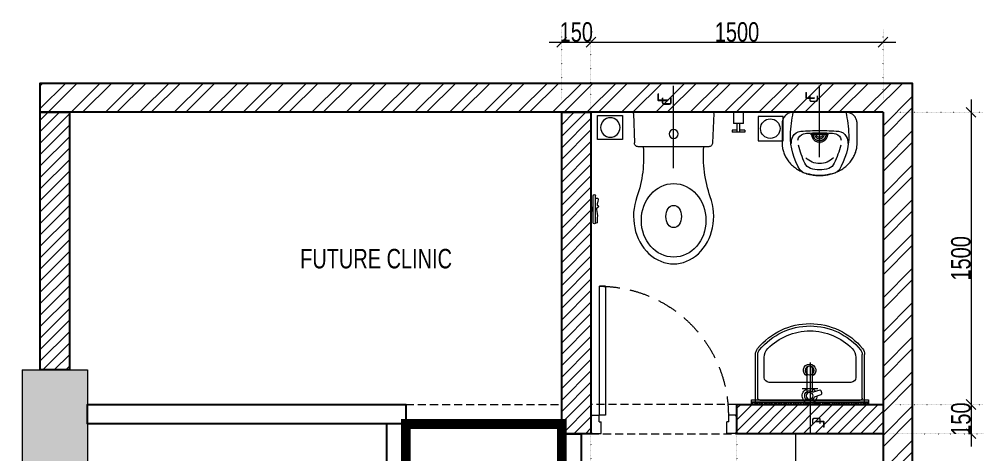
# Model space of a CAD drawing. Header units: feet. Extents: x 3504070 to 3509022, y -4902705 to -4880747.
# Drawn here: x 3504070 to 3509022, y -4882981 to -4880747 of the extents above; entities that cross this region are included whole.
import ezdxf

# ---------------------------------------------------------------- set-up
doc = ezdxf.new("R2010")
doc.units = ezdxf.units.FT
doc.header["$LTSCALE"] = 33
doc.header["$MEASUREMENT"] = 0
doc.header["$PDMODE"] = 3
doc.header["$PDSIZE"] = -1
for name, pattern in [('a_p6_plan_L18$0$HIDDEN', [0.375, 0.25, -0.125]), ('ACAD_ISO03W100', [30, 12, -18]), ('CENTER', [2, 1.25, -0.25, 0.25, -0.25]), ('DOT2', [0.125, 0, -0.125]), ('HIDDEN', [9.524999999999995, 6.349999999999997, -3.174999999999998]), ('HIDDEN2', [4.7624999999999975, 3.174999999999998, -1.587499999999999])]:
    doc.linetypes.add(name, pattern=pattern)
for name, color, linetype, lineweight in [('A-COL', 243, 'Continuous', 9), ('centerline-toilets', 2, 'CENTER', 13), ('column hatch', 5, 'Continuous', 0), ('Door', 2, 'Continuous', 13), ('ele', 252, 'Continuous', 13), ('Fhitting', 152, 'Continuous', 30), ('LENS-DIM', 252, 'Continuous', 5), ('LENS-DOOR', 34, 'Continuous', 20), ('LENS-PARTITION', 21, 'Continuous', 25), ('LENS-TEXT', 31, 'Continuous', 5), ('LENS_CURTAIN', 5, 'a_p6_plan_L18$0$HIDDEN', 9), ('LK-FF&E WALL', 1, 'Continuous', 9), ('LK-TILES FINISH', 251, 'Continuous', 5), ('LN-HATCH', 251, 'Continuous', 0), ('Mirror', 150, 'Continuous', 20), ('Panelling', 65, 'Continuous', 18), ('PARTITION', 22, 'Continuous', 30), ('Toilet', 5, 'Continuous', 9)]:
    doc.layers.add(name, color=color, linetype=linetype, lineweight=lineweight)
doc.layers.add('A-WALL', color=1, linetype='Continuous')
doc.styles.add('LK TXT', font='GILC____.TTF', dxfattribs={"height": 100})
doc.styles.get("Standard").update_dxf_attribs({"font": 'GILC____.TTF'})
doc.dimstyles.new('100MM', dxfattribs={"dimtxt": 100, "dimasz": 50, "dimexe": 65, "dimexo": 65, "dimtad": 1, "dimdec": 0, "dimtxsty": 'Standard', "dimblk": 'OBLIQUE', "dimcen": 2.5, "dimdle": 65, "dimclrd": 256, "dimclre": 256, "dimclrt": 1, "dimadec": 0, "dimazin": 0, "dimtfac": 1, "dimtdec": 0, "dimtmove": 1, "dimatfit": 3, "dimfxl": 1, "dimlwd": -1, "dimlwe": -1, "dimarcsym": 0})

# ---------------------------------------------------------------- blocks, each defined once
blk = doc.blocks.new('Wash Basin')
at = {"layer": 'PARTITION', "lineweight": 9}
h = blk.add_hatch(dxfattribs=at)
h.set_pattern_fill('ANSI38', color=256, scale=70, angle=989.9999999999998, style=0, double=1)
h.set_pattern_definition([(314.9999999999998, (-64.71346578747034, -33.324816188775), (6.187184335382297, 6.187184335382283), []), (44.99999999999993, (-64.71346578747034, -33.324816188775), (6.187184335382312, 18.56155300614686), [21.875, -13.125])])
h.paths.add_polyline_path([(300.0941287651658, -21.98777738679201), (-300.0941287651658, -22), (-300.0941287651658, -34), (300.0941287651658, -33.987777386792)])
at = {"layer": 'centerline-toilets', "linetype": 'HIDDEN', "ltscale": 10}
blk.add_line((0, -238.0678792903709), (0, 129.808006190935), dxfattribs=at)
at = {"layer": 'Mirror', "ltscale": 0.5}
blk.add_lwpolyline([(-300.0941287651658, -34), (-300.0941287651658, -46), (300.0941287651658, -46), (300.0941287651658, -34)], close=True, dxfattribs=at)
at = {"layer": 'Panelling', "lineweight": 9}
blk.add_lwpolyline([(-300.0941287651658, -22), (-300.0941287651658, -34), (300.0941287651658, -34), (300.0941287651658, -22)], close=True, dxfattribs=at)
at = {"layer": 'Toilet', "ltscale": 100}
for p, q in [((-280, -32.00000000058208), (-280, -278.3423135242919)), ((-270, -22.00000000058208), (270, -22.00000000058208)), ((-258, -45.00000000058207), (258, -45.00000000058207)), ((280, -32.00000000058208), (280, -278.3423135242919)), ((-268, -55.00000000058207), (-268, -278.3423135242919)), ((-14.75394256017171, -88.57836779823992), (-14.58294607303105, -207.8757586760221)), ((10.97367832274176, -207.8757587235195), (10.80268183583394, -88.55792254640254)), ((268, -55.00000000058207), (268, -278.3423135242919))]:
    blk.add_line(p, q, dxfattribs=at)
blk.add_lwpolyline([(23.11144540272653, -61.62355844548438), (57.69729334814474, -73.5425448747119, -0.4142135623700193), (61.41500012157485, -81.17003832559566), (57.50521344458684, -92.51523855014239, -0.4142135623687794), (49.87771999370306, -96.23294532380532), (16.08098082058132, -84.58590182231274)], format="xyb", dxfattribs=at)
blk.add_lwpolyline([(-235, -264.0271915069043, 0.1918964941694492), (-217.1874080155976, -308.7300831892808, 0.4202357661762754), (217.1874080155976, -308.7300831893172, 0.191896494169451), (235, -264.0271915069115), (235, -160.5000000005821, 0.4142135623730951), (210, -135.5000000005821), (-210, -135.5000000005821, 0.4142135623730951), (-235, -160.5000000005821)], format="xyb", close=True, dxfattribs=at)
blk.add_lwpolyline([(40.65695853624492, -103.2068005428882), (-41.09953799587674, -103.2068005428882)], dxfattribs=at)
for centre, radius in [((-1.975630321074277, -66.50000000058208), 17.5), ((-1.975630321074277, -196.7635957537459), 22.5)]:
    blk.add_circle(centre, radius, dxfattribs=at)
for centre, radius, start, end in [((-270, -32.00000000058208), 10, 90, 180), ((-258, -55.00000000058207), 10, 90, 180), ((258, -55.00000000058207), 10, 0, 90), ((270, -32.00000000058208), 10, 0, 90), ((-1.975630321074277, -197.065354476148), 32.14736256360053, 113.0897544120751, 66.24597926171971), ((-1.975630321074277, -196.7635957537459), 20.45924138120723, 128.0403438055863, 237.2899289984687), ((-1.975630321074277, -196.7635957537459), 20.45924138120723, 304.4732923270086, 50.73322655079215), ((-230, -278.3423135242919), 50, 180, 218.4460647329942), ((-230, -278.3423135242919), 38, 180, 218.4460647329942), ((230, -278.3423135242919), 38, 321.5539352670057, 0), ((230, -278.3423135242919), 50, 321.5539352670057, 0), ((0, -89.26318603751132), 347.736813963071, 219.2825773815098, 320.7174226184902), ((0, -89.25957125263085), 335.7404287479508, 219.3129523468507, 320.6870476531492)]:
    blk.add_arc(centre, radius, start, end, dxfattribs=at)
for centre, major_axis, ratio, start_param, end_param in [((-1.975630321074277, -66.50000000058208), (-0.0007244262846731, 38.33493659709939), 0.9999999997470119, 4.720493185551212, 9.081981632517541), ((-1.975630321074277, -66.50000000058208), (-0.161652407392657, -25.55611315046938), 0.9999999997364025, 1.769108159146172, 7.074098355705205), ((-1.975630321074277, -66.50000000058208), (-0.0007244262846731, 38.33493659709939), 0.9999999997470119, 3.484555387064545, 4.08357603994855), ((-1.80463387700729, -207.8757586997708), (-9.035631208577575, 9.035631208577575), 0.9999999999964067, 0.7853981615407268, 3.926990815130519)]:
    blk.add_ellipse(centre, major_axis=major_axis, ratio=ratio, start_param=start_param, end_param=end_param, dxfattribs=at)
at = {"layer": 'centerline-toilets', "linetype": 'DOT2', "insert": (33.33187728072517, 61.84688704169094), "char_height": 75, "width": 495.826660318515, "attachment_point": 5, "rotation": 90}
blk.add_mtext('{\\fISOCPEUR|b0|i0|c0|p34;℄}', dxfattribs=at)
blk = doc.blocks.new('DLF-RSP-AR-CD-DWG-4DT-3113$0$X-TYPICAL TOILET UPPER FLOORS - 02$0$urinals')
at = {"layer": 'Toilet'}
for p, q in [((-4.5475e-12, -15.56661428403458), (-4.5475e-12, 8.286377168158651)), ((-46.09715475669872, -115.0000000000218), (46.09715475669327, -115.0000000000218)), ((-2.7285e-12, -105.4429753783333), (-2.7285e-12, -161.0971547567169))]:
    blk.add_line(p, q, dxfattribs=at)
blk.add_lwpolyline([(134.9999999999991, 0), (-134.9999999999991, 0, 0.0369487664006767), (-149.9999999999982, -116.1503670555612, 0.1380941034158666), (-99.77423321075003, -297.0872948749238, 0.2217213641091726), (-52.01775628641091, -317.8890631478586, 0.0626559245730378), (-8.49796933122e-05, -325.0000017671497, 0.0626559245730475), (52.01758632703338, -317.8890631478586, 0.2217207008690154), (99.77423321075003, -297.0872948749238, 0.1380941034158641), (149.9999999999982, -116.1503670555685, 0.0369487664006777)], format="xyb", close=True, dxfattribs=at)
for centre, radius, start, end in [((-94.27481093352071, -144.9234715912316), 47.11810289109449, 93.37081731520148, 154.4824387253665), ((3.245766915242711, -1238.155136518551), 1144.670244824663, 90.16246512528313, 95.02645179237909), ((-3.245766915251806, -1238.155136518551), 1144.670244824663, 84.9735482076209, 89.83753487471687), ((94.27481093351253, -144.9234715912316), 47.11810289109449, 25.51756127463352, 86.62918268479851), ((-90.95333014834432, -152.7329236622463), 53.77394921319929, 148.4868266886055, 188.6401109395215), ((-71.39627009237483, -149.8700101487557), 40.22765506777335, 106.7015627441882, 169.7250358418294), ((-50.51241933281471, -225.3451602337737), 118.5326152894133, 89.54541335481511, 105.8857460775884), ((-0.1277772639159593, -996.2166668547361), 890.7737006409425, 89.99178119205142, 93.18195442305822), ((-2.7285e-12, -115.0000000000218), 40, 167.4279671994436, 12.57203280055641), ((-2.7285e-12, -115.0000000000218), 33, 164.1813978616258, 15.81860213837415), ((-2.7285e-12, -115.0000000000218), 32, 163.604929760328, 16.39507023967201), ((-2.7285e-12, -115.0000000000218), 22.62135413059903, 155.6653304376655, 24.33466956233444), ((-2.7285e-12, -115.0000000000218), 14.7323792469192, 139.9108800322804, 40.08911996771955), ((0.1277772639068644, -996.2166668547361), 890.7737006409425, 86.81804557694178, 90.0082188079486), ((50.51241933280562, -225.3451602337737), 118.5326152894133, 74.1142539224116, 90.45458664518488), ((71.39627009236665, -149.8700101487557), 40.22765506777335, 10.27496415817055, 73.29843725581178), ((90.95333014833614, -152.7329236622463), 53.77394921319929, 351.3598890604785, 31.51317331139444), ((413.8982963433118, -38.37868533186702), 538.1616565584166, 193.993991329024, 204.5632062434074), ((-413.8982963433209, -38.37868533186702), 538.1616565584166, 335.4367937565926, 346.006008670976), ((-1.627792572718135, -165.2706388237202), 97.64476427368265, 224.9999999998895, 270.9551967833812), ((1.62779257270995, -165.2706388237202), 97.64476427368265, 269.0448032166188, 315.0000000001105), ((-30.08631462571975, -241.3059337647355), 50, 204.5632062434074, 250.460635897111), ((-1.533770255527997, -160.8517433121305), 135.3705133602697, 250.460635897111, 270.6491845270783), ((1.533770255519812, -160.8517433121305), 135.3705133602697, 269.3508154729217, 289.539364102889), ((30.08631462571157, -241.3059337647355), 50, 289.539364102889, 335.4367937565926)]:
    blk.add_arc(centre, radius, start, end, dxfattribs=at)
blk.add_open_spline([(135.0000000000218, 0), (105.3353530385498, 0), (75.67070607707728, 0), (-13.32323480733907, 2.274e-13), (-72.65252873028328, 2.274e-13), (-132.6900719520337, 2.274e-13), (-133.3983212508398, 2.274e-13), (-134.281768448908, 2.274e-13), (-134.4569663481699, 2.274e-13), (-134.747600608502, 2.274e-13), (-134.8630369695722, 2.274e-13), (-135.0060892340055, 2.274e-13), (-135.0064624712894, -1.193277512e-07), (-135.0170531848381, -2.2849590096e-06), (-135.0223488443722, -4.0993359107e-06), (-135.0382367304996, -1.1737902696e-05), (-135.0488298646186, -1.97575291168e-05), (-135.0806128910378, -5.26041751527e-05), (-135.1018064074043, -8.62189622239e-05), (-135.1654014043424, -0.0002222625089416), (-135.207817332803, -0.0003598904754654), (-135.3351225205075, -0.0009139553433215), (-135.4200691828771, -0.001471573562867), (-135.6751356392894, -0.0037122140454358), (-135.8454819154825, -0.005963027991811), (-136.3574010580367, -0.0150109124137998), (-136.6998544433754, -0.0241035279482276), (-137.7305242649482, -0.0607541935196423), (-138.4220536117127, -0.097686986413919), (-140.5080748643645, -0.2474448411821868), (-141.9140495439027, -0.3992694707415012), (-146.1615007839476, -1.02114614714037), (-149.0331357298746, -1.658535092420152), (-154.7518101202553, -3.41613828127015), (-157.5984620125504, -4.536659711778838), (-163.1465284251908, -7.264764980859354), (-165.8474082270705, -8.872454711613045), (-170.981741827156, -12.53873878342233), (-173.4146413081869, -14.5971666483058), (-177.906166885367, -19.08908202548741), (-179.9643754122968, -21.52215186033345), (-183.6301907623958, -26.65676477099555), (-185.2376312556147, -29.35775349851633), (-187.9652297344436, -34.90597265862334), (-189.0854937427912, -37.75266842165093), (-190.8425938294221, -43.47137026403243), (-191.4797371708415, -46.34298888964758), (-191.9919097605824, -49.84306461127676), (-192.077374217121, -50.50936302376794), (-192.2977468813131, -52.49991862553179), (-192.3966084331296, -53.81579509073117), (-192.4734941441805, -55.66879078878696), (-192.4883196677314, -56.21857700367218), (-192.496870256929, -56.88770939302139), (-192.4980415940107, -57.00997546670373), (-192.4992414002611, -57.19748434012058), (-192.4995479992234, -57.26283923326923), (-192.4998738983178, -57.37188175668461), (-192.4999546497274, -57.41559451898957), (-192.4999950294581, -57.47262341266742), (-192.4999998312229, -57.48595819937031), (-192.5000003243775, -57.52595679718206), (-192.4999999999782, -57.60927353243437), (-192.4999999999782, -57.72001920997377), (-192.4999999999782, -57.77539204874369), (-192.4999999999782, -57.94151056505302), (-192.4999999999782, -58.05225624259264), (-192.4999999999782, -58.38449327521129), (-192.4999999999782, -58.60598463029032), (-192.4999999999782, -59.27045869552739), (-192.4999999999782, -59.71344140568567), (-192.4999999999782, -61.04238953616004), (-192.4999999999782, -61.92835495647637), (-192.4999999999782, -64.58625121742534), (-192.4999999999782, -66.35818205805799), (-192.4999999999782, -71.67397457995594), (-192.4999999999782, -75.21783626122124), (-192.4999999999782, -85.84942130501715), (-192.4999999999782, -92.93714466754773), (-192.4999999999782, -114.2003147551393), (-192.4999999999782, -128.3757614802005), (-192.4999999999782, -146.0625065335298), (-192.4999999999782, -144.5738048617977), (-192.4999999999782, -149.2112419741259), (-192.4999999999782, -150.3373807581863), (-192.4999999999782, -153.7157971103672), (-192.4999999999782, -155.9680746784879), (-192.4999999999782, -158.5060066698138), (-192.4999999999782, -158.7916610930192), (-192.4999999999782, -159.2427020504906), (-192.4999999999782, -159.4080885847565), (-192.4999999999782, -159.6877588407215), (-192.4999999999782, -159.8020425624204), (-192.4999999999782, -159.9401879191086), (-192.4999999999782, -159.9640495540977), (-192.4999999999782, -160.0097689728666), (-192.499996421247, -160.0440525330155), (-192.4999643757641, -160.104952970559), (-192.4999385281542, -160.1354066471763), (-192.4998314906368, -160.2267780325826), (-192.4997208060357, -160.2877060969351), (-192.4992706129669, -160.4705315680455), (-192.4988129651545, -160.5924702530042), (-192.4969661832839, -160.9584502616815), (-192.4951032094926, -161.2026555415623), (-192.4876087275813, -161.9359178476325), (-192.4800716371877, -162.4256213779233), (-192.4497571986702, -163.8972417424418), (-192.4192763048381, -164.8816689491061), (-192.2963859407732, -167.8443601815493), (-192.1725217451708, -169.8320432125226), (-191.6702797904039, -175.8273667212115), (-191.1611082412308, -179.8674218867413), (-189.2689630843825, -190.9417939809036), (-187.5187975353817, -198.0301520545986), (-182.8335725814559, -212.1757821290298), (-179.8980525958225, -219.2325052385784), (-172.8234117350846, -233.0968568300414), (-168.6841000434473, -239.9037905012674), (-159.2549403987001, -253.0454586305236), (-153.9652371668557, -259.379470229105), (-142.3610169376685, -271.3688433516364), (-136.0469754966913, -277.0235842421638), (-122.5830627030569, -287.4852784505018), (-115.4339174138625, -292.2918274844595), (-100.5336337623292, -300.9411013099287), (-92.78333124286517, -304.7837051255591), (-76.93540386034736, -311.4502324650508), (-68.83856359988783, -314.2743166926488), (-52.54813771902468, -318.9094578767903), (-44.3551540822018, -320.7208905446411), (-28.09766422605981, -323.3885338293181), (-20.03351017174828, -324.2452316631242), (-9.424407998249535, -324.8186507928577), (-6.740670549843343, -324.9146929727227), (-2.541294352623708, -324.9908912051677), (-1.014315851566152, -325.0028880619856), (2.036791116084486, -324.9959492932932), (3.569827181100436, -324.9769325151441), (8.189732633019958, -324.8718838178048), (11.29743471029269, -324.7378363960885), (20.68934946575928, -324.1333461154121), (27.04290265062991, -323.4601654556735), (41.80139781238676, -321.2305755023596), (50.23999478411247, -319.4658943264186), (67.03734023472111, -314.8652250617469), (75.39541298363952, -312.0287856304914), (91.75936961286243, -305.2736148746307), (99.7643516501057, -301.3546813595407), (115.1434400448929, -292.4912148852103), (122.5165764177182, -287.5468142099547), (136.3756982075897, -276.758097672075), (142.8608430866302, -270.9142526187757), (154.7380516223206, -258.5122041911341), (160.1295767143733, -251.9547274426545), (169.6852635787454, -238.3524876585086), (173.8492842636328, -231.3085654467875), (180.8978067359608, -216.9779216659792), (183.7825645728694, -209.6919949490896), (188.3007156192507, -195.1140848347474), (189.9346737316168, -187.8227087036603), (191.1840609344508, -179.3163223890908), (191.3580380264129, -178.0039348904486), (191.8233173539161, -174.0784034933799), (192.057946061775, -171.4769170618926), (192.282645325045, -167.9054949954279), (192.3343052322775, -166.9187583098144), (192.4580821737554, -163.9678661429329), (192.4989909393634, -162.013038042752), (192.5000275633615, -159.9821342127634), (192.5000000000218, -159.9224785452215), (192.5000000000218, -159.79307529839), (192.5000000000218, -159.7283736749743), (192.5000000000218, -159.5342688047269), (192.5000000000218, -159.4048655578954), (192.5000000000218, -159.0166558174007), (192.5000000000218, -158.7578493237377), (192.5000000000218, -157.9814298427484), (192.5000000000218, -157.4638168554225), (192.5000000000218, -155.9109778934439), (192.5000000000218, -154.8757519187916), (192.5000000000218, -151.7700739948347), (192.5000000000218, -149.6996220455301), (192.5000000000218, -143.4882661976162), (192.5000000000218, -144.347362299007), (192.5000000000218, -131.9246506031793), (192.5000000000218, -123.642842805961), (192.5000000000218, -98.79741941430552), (192.5000000000218, -82.23380381986885), (192.5000000000218, -64.84578365063203), (192.5000000000218, -64.0213790758321), (192.5000000000218, -61.54816535143254), (192.5000000000218, -59.89935620183292), (192.5000000000218, -58.00998844622473), (192.5000000000218, -57.76942984021594), (192.5000000000218, -57.49274907784002), (192.499998838924, -57.47911258059002), (192.4999756668194, -57.44431269662868), (192.4999561805543, -57.4269094915121), (192.4998739944462, -57.37469011354438), (192.499787567282, -57.3398641780534), (192.4994331634852, -57.23534753620175), (192.4990700643893, -57.16561799409532), (192.4975985787632, -56.95627575957587), (192.4961080012763, -56.81650945311571), (192.4900940107291, -56.39661016926675), (192.4840282944246, -56.11587673401686), (192.4595555625769, -55.2713907425973), (192.4348721360084, -54.70535101709879), (192.3348933918678, -52.99906669626466), (192.2336529024164, -51.85063392816892), (191.8201097009723, -48.38130602370188), (191.3976066809859, -46.03606142272087), (190.0123624707134, -40.43900391265924), (188.9035838720251, -37.18247124511481), (186.0547772968666, -30.82026903956307), (184.3144513501752, -27.71555679796666), (180.2457153816676, -21.83694617079323), (177.9175711211701, -19.06409479178683), (172.7827831035551, -14.00634504821505), (169.9769390510123, -11.72221112323927), (164.0463850254914, -7.747615767943671), (160.9227285040119, -6.057372140880033), (154.5371660888572, -3.309309329362349), (151.2761959855666, -2.251153484609176), (144.7863564140075, -0.7410639178328893), (141.558048455473, -0.2884559583496866), (137.2641564939213, -0.0330454220411411), (136.1252210402749, 0), (135.0000000000218, 0)], degree=3, knots=[0, 0, 0, 0, 0.3296071884608014, 0.3296071884608014, 0.9888215653824044, 0.9888215653824044, 0.9966910020358062, 0.9966910020358062, 0.9986376453609405, 0.9986376453609405, 0.9999202715950525, 0.9999202715950525, 1.000227114965755, 1.000227114965755, 1.000533958336457, 1.000533958336457, 1.001147645077862, 1.001147645077862, 1.002375018560673, 1.002375018560673, 1.004829765526294, 1.004829765526294, 1.009739259457536, 1.009739259457536, 1.019558247320021, 1.019558247320021, 1.039196223044989, 1.039196223044989, 1.078472174494926, 1.078472174494926, 1.1570240773948, 1.1570240773948, 1.314127883194549, 1.314127883194549, 1.471231688994297, 1.471231688994297, 1.628335494794045, 1.628335494794045, 1.785439300593793, 1.785439300593793, 1.942543106393542, 1.942543106393542, 2.09964691219329, 2.09964691219329, 2.256750717993039, 2.256750717993039, 2.413854523792787, 2.413854523792787, 2.45094359105979, 2.45094359105979, 2.525121725593796, 2.525121725593796, 2.55664088826819, 2.55664088826819, 2.563698676682492, 2.563698676682492, 2.567478738951607, 2.567478738951607, 2.570009988159922, 2.570009988159922, 2.570782632421826, 2.570782632421826, 2.572327920945634, 2.572327920945634, 2.573873209469442, 2.573873209469442, 2.576963786517057, 2.576963786517057, 2.583144940612287, 2.583144940612287, 2.595507248802747, 2.595507248802747, 2.620231865183668, 2.620231865183668, 2.669681097945509, 2.669681097945509, 2.768579563469191, 2.768579563469191, 2.966376494516556, 2.966376494516556, 3.361970356611286, 3.361970356611286, 3.459960077400161, 3.459960077400161, 3.491387206257657, 3.491387206257657, 3.55424146397265, 3.55424146397265, 3.562213215317918, 3.562213215317918, 3.566828653483477, 3.566828653483477, 3.570017966647174, 3.570017966647174, 3.57068387273989, 3.57068387273989, 3.57129385740351, 3.57129385740351, 3.57190384206713, 3.57190384206713, 3.573123811394369, 3.573123811394369, 3.575563750048849, 3.575563750048849, 3.580443627357808, 3.580443627357808, 3.590203381975726, 3.590203381975726, 3.609722891211562, 3.609722891211562, 3.648761909683234, 3.648761909683234, 3.726839946626579, 3.726839946626579, 3.861362010243008, 3.861362010243008, 3.995884073859437, 3.995884073859437, 4.130406137475866, 4.130406137475866, 4.264928201092295, 4.264928201092295, 4.399450264708724, 4.399450264708724, 4.533972328325153, 4.533972328325153, 4.668494391941582, 4.668494391941582, 4.803016455558011, 4.803016455558011, 4.93753851917444, 4.93753851917444, 5.072060582790869, 5.072060582790869, 5.118026198867305, 5.118026198867305, 5.144558031518944, 5.144558031518944, 5.171089864170584, 5.171089864170584, 5.224153529473863, 5.224153529473863, 5.330280860080422, 5.330280860080422, 5.468862833682332, 5.468862833682332, 5.607444807284243, 5.607444807284243, 5.746026780886153, 5.746026780886153, 5.884608754488064, 5.884608754488064, 6.023190728089974, 6.023190728089974, 6.161772701691885, 6.161772701691885, 6.300354675293795, 6.300354675293795, 6.438936648895706, 6.438936648895706, 6.577518622497616, 6.577518622497616, 6.60287550622664, 6.60287550622664, 6.653589273684687, 6.653589273684687, 6.673028302144214, 6.673028302144214, 6.711906359063266, 6.711906359063266, 6.71371198576324, 6.71371198576324, 6.715517612463215, 6.715517612463215, 6.719128865863165, 6.719128865863165, 6.726351372663065, 6.726351372663065, 6.740796386262864, 6.740796386262864, 6.769686413462464, 6.769686413462464, 6.827466467861662, 6.827466467861662, 6.943026576660058, 6.943026576660058, 7.174146794256852, 7.174146794256852, 7.63638722945044, 7.63638722945044, 7.659393868747179, 7.659393868747179, 7.705407147340659, 7.705407147340659, 7.712120410764156, 7.712120410764156, 7.713128470941848, 7.713128470941848, 7.71413653111954, 7.71413653111954, 7.716152651474923, 7.716152651474923, 7.720184892185691, 7.720184892185691, 7.728249373607226, 7.728249373607226, 7.744378336450297, 7.744378336450297, 7.776636262136437, 7.776636262136437, 7.841152113508718, 7.841152113508718, 7.970183816253281, 7.970183816253281, 8.148440131053812, 8.148440131053812, 8.32669644585434, 8.32669644585434, 8.504952760654874, 8.504952760654874, 8.683209075455405, 8.683209075455405, 8.861465390255937, 8.861465390255937, 9.039721705056468, 9.039721705056468, 9.217978019857, 9.217978019857, 9.283185307179586, 9.283185307179586, 9.283185307179586, 9.283185307179586], dxfattribs=at)
blk = doc.blocks.new('jALI')
at = {"layer": 'Toilet', "ltscale": 5}
h = blk.add_hatch(dxfattribs=at)
h.set_pattern_fill('HEX', color=256, scale=50, angle=135, double=1)
h.set_pattern_definition([(135, (-344825.8629864738, 460708.1869492117), (-7.654655446197432, -7.65465544619743), [6.25, -12.5]), (255, (-344825.8629864738, 460708.1869492117), (10.4564537967226, -2.80179835052517), [6.25, -12.5]), (195, (-344830.2824038562, 460712.6063665941), (2.801798350525164, -10.4564537967226), [6.25, -12.5])])
edge = h.paths.add_edge_path()
edge.add_arc((-393187.5478222936, 163647.6289079433), 50, -90, 270)
blk.add_lwpolyline([(-393249.5478222936, 163581.8745342398), (-393125.5478222936, 163581.8745342398), (-393125.5478222936, 163709.3782789116), (-393249.5478222936, 163709.3782789116)], close=True, dxfattribs=at)
blk.add_circle((-393187.5478222936, 163647.6289079433), 50, dxfattribs=at)
blk = doc.blocks.new('Urinal')
at = {"layer": 'centerline-toilets', "linetype": 'HIDDEN', "ltscale": 10}
blk.add_line((0, 230.8758839690709), (0, -137.000001512235), dxfattribs=at)
at = {"layer": 'Fhitting', "lineweight": 0, "ltscale": 0.5, "rotation": 180}
blk.add_blockref('DLF-RSP-AR-CD-DWG-4DT-3113$0$X-TYPICAL TOILET UPPER FLOORS - 02$0$urinals', (0, -4.656613e-10), dxfattribs=at)
at = {"layer": 'Fhitting', "lineweight": 0, "ltscale": 0.5, "xscale": -1, "rotation": 90}
blk.add_blockref('jALI', (163394.4367869734, -393103.5478222946), dxfattribs=at)
at = {"layer": 'centerline-toilets', "linetype": 'DOT2', "insert": (-31.35624695965089, -69.03888236299099), "char_height": 75, "width": 495.826660318515, "attachment_point": 5, "rotation": 269.99999999999994}
blk.add_mtext('{\\fISOCPEUR|b0|i0|c0|p34;℄}', dxfattribs=at)
blk = doc.blocks.new('WC')
at = {"layer": 'centerline-toilets', "linetype": 'HIDDEN', "ltscale": 10}
blk.add_line((0, 286.2958382707602), (0, -134.6853325402244), dxfattribs=at)
at = {"layer": 'Toilet'}
for p, q in [((-412.7979797990993, 566.9391568473073), (-412.7979797990993, 428.9391568473075)), ((-400.7979797990993, 566.9391568473073), (-400.7979797990993, 428.9391568473075)), ((-418.7979797990992, 506.9391568473074), (-424.7979797990992, 506.9391568473074)), ((-424.7979797990992, 506.9391568473074), (-424.7979797990992, 488.9391568473074)), ((-418.7979797990992, 506.9391568473074), (-418.7979797990992, 488.9391568473074)), ((-418.7979797990992, 503.9391568473075), (-412.7979797990993, 503.9391568473075)), ((-418.7979797990992, 488.9391568473074), (-424.7979797990992, 488.9391568473074)), ((-418.7979797990992, 491.9391568473074), (-412.7979797990993, 491.9391568473074)), ((-205.7725320039317, 5.926001816396819), (-201.7160837631672, 157.2330230183852)), ((180.5927414200269, 176.815278308868), (-182.556142896181, 176.815278308868)), ((205.7725320039317, 5.926001816396819), (199.7526822867803, 157.2330230183852)), ((-200.0543949760031, 0), (200.0543949760031, 0))]:
    blk.add_line(p, q, dxfattribs=at)
at = {"layer": 'Toilet', "ltscale": 100}
for p, q in [((366.0861393199302, 102.9920874625677), (300.3083048430271, 102.9920874625095)), ((300.30830484326, 91.54852218885208), (300.3083048430271, 102.9920874625095)), ((326.331082917517, 102.9920874625095), (326.331082917517, 57.21782636787975)), ((340.063361245906, 102.9920874625095), (340.0633612461388, 57.21782636787975)), ((366.086139320163, 91.54852218891027), (366.086139320163, 102.9920874625677)), ((326.331082917517, 91.54852218885208), (300.30830484326, 91.54852218885208)), ((307.1744440074545, -4.074536e-10), (307.1744440074545, 57.21782636787975)), ((359.2200001559686, 57.21782636793796), (307.1744440074545, 57.21782636787975)), ((366.086139320163, 91.54852218891027), (340.0633612461388, 91.54852218885208)), ((359.2200001559686, 57.21782636793796), (359.2200001559686, -3.49246e-10)), ((359.2200001559686, -3.49246e-10), (307.1744440074545, -4.074536e-10))]:
    blk.add_line(p, q, dxfattribs=at)
at = {"layer": 'Toilet'}
blk.add_circle((-0.2857134367804974, 111.5676235100181), 22.88713054731488, dxfattribs=at)
for centre, radius, start, end in [((-406.7979797990992, 566.9391568473073), 6, 0, 180), ((-406.7979797990992, 428.9391568473075), 6, 180, 0), ((-776.4252137581352, 231.0819697503539), 622.2680866278017, 354.9970003378784, 19.06186307169785), ((776.0328844110481, 226.3990844733362), 623.4432827196409, 160.519589047048, 184.5616761992302), ((-182.4380497655365, 157.5352372747657), 19.28040269973926, 90.35094080903318, 180.8981301276673), ((180.4746482893824, 157.5352372747657), 19.28040269973926, 359.1018698723327, 89.64905919096681), ((-200.0543949760031, 5.72178263682872), 5.72178263682872, 177.9545915110681, 270), ((200.0543949760031, 5.72178263682872), 5.72178263682872, 270, 2.045408488931865)]:
    blk.add_arc(centre, radius, start, end, dxfattribs=at)
at = {"layer": 'Toilet', "extrusion": (0, 0, -1)}
for centre, major_axis, ratio, start_param, end_param in [((0, 533.5337650458841), (-8.43e-14, -244.6286735628217), 0.8420279271674843, 7.436325980537995, 11.41322994100081), ((0, 535.0673360529563), (-1.97e-14, -57.2178263682872), 0.7, 1.570796326794896, 7.853981633974482)]:
    blk.add_ellipse(centre, major_axis=major_axis, ratio=ratio, start_param=start_param, end_param=end_param, dxfattribs=at)
blk.add_ellipse((0, 555.0129157723858), major_axis=(-6.5e-14, -188.8188270153477), ratio=0.8787878787878787, dxfattribs=at)
at = {"layer": 'Toilet'}
blk.add_open_spline([(-400.7979797990993, 440.9812579345889), (-397.1017245875382, 440.5392413198887), (-384.272368182084, 439.0050429589682), (-388.9986424445753, 459.3206578283151), (-395.6177634203054, 479.7532535305932), (-385.6000390281565, 477.9531818908857), (-385.8943579708215, 491.277749300945), (-402.6759011854702, 487.229470669479), (-384.8389140961484, 532.0884480134423), (-395.5184431350181, 546.6368104346082), (-390.8815714643073, 570.2364144729171), (-397.1683210631592, 568.7960733613664), (-400.7979797990993, 567.9644915373938)], degree=3, knots=[0, 0, 0, 0, 9.744971934705973, 33.82388686810737, 47.58355076290899, 49.4979151278385, 60.56050204634084, 63.82228440520703, 93.50801890349248, 135.7569247839274, 141.9043522613065, 150.3019062020757, 150.3019062020757, 150.3019062020757, 150.3019062020757], dxfattribs=at)
at = {"layer": 'Fhitting', "lineweight": 0, "ltscale": 0.5, "rotation": 270}
blk.add_blockref('jALI', (-163972.8745342343, -393109.1750712174), dxfattribs=at)
at = {"layer": 'centerline-toilets', "linetype": 'DOT2', "insert": (-35.88272588187829, -56.91358223470706), "char_height": 85.8267395524308, "width": 567.4024751774504, "attachment_point": 5, "rotation": 270}
blk.add_mtext('{\\fISOCPEUR|b0|i0|c0|p34;℄}', dxfattribs=at)
blk = doc.blocks.new('*U46')
at = {"layer": 'LENS-DOOR'}
for p, q in [((547491.5340860761, 1778573.7924707), (547491.5340860655, 1779235.250802661)), ((547522.784086071, 1779235.250802674), (547491.5340860655, 1779235.250802661)), ((547522.784086071, 1779235.250802674), (547522.7840860627, 1778573.792470713)), ((547447.2632527373, 1778568.584137381), (547452.47158606, 1778568.584137381)), ((547447.263252747, 1778484.134138706), (547447.2632527373, 1778568.584137381)), ((547452.4715860507, 1778573.792470734), (547488.9299194042, 1778573.7924707)), ((547452.47158606, 1778568.584137381), (547452.4715860507, 1778573.792470734)), ((547488.9299194128, 1778539.938304102), (547488.9299194042, 1778573.7924707)), ((547488.9299194128, 1778539.938304102), (547499.3465860789, 1778539.938304074)), ((547522.7840860627, 1778573.792470713), (547491.5340860761, 1778573.7924707)), ((547499.3465860634, 1778478.925805333), (547499.3465860789, 1778539.938304074)), ((548145.1799194096, 1778478.925805379), (548145.1799194086, 1778539.938304106)), ((548155.5965860795, 1778539.938304124), (548145.1799194086, 1778539.938304106)), ((548192.0549194105, 1778573.792470735), (548155.5965860662, 1778573.792470727)), ((548155.5965860795, 1778539.938304124), (548155.5965860662, 1778573.792470727)), ((548192.054919415, 1778568.584137383), (548192.0549194105, 1778573.792470735)), ((548197.2632527305, 1778568.584137406), (548192.054919415, 1778568.584137383)), ((548197.263252752, 1778484.134138698), (548197.2632527305, 1778568.584137406)), ((547447.263252747, 1778484.134138706), (547452.471586072, 1778484.134138706)), ((547452.4715860719, 1778478.925805353), (547452.471586072, 1778484.134138706)), ((547452.4715860719, 1778478.925805353), (547499.3465860634, 1778478.925805333)), ((548192.0549194107, 1778478.925805387), (548145.1799194096, 1778478.925805379)), ((548192.0549194107, 1778478.925805387), (548192.0549194107, 1778484.134138698)), ((548197.263252752, 1778484.134138698), (548192.0549194107, 1778484.134138698))]:
    blk.add_line(p, q, dxfattribs=at)
at = {"layer": 'LENS-DOOR', "color": 7, "linetype": 'HIDDEN2', "extrusion": (0, 0, -1)}
blk.add_ellipse((547491.5340860761, 1778573.7924707), major_axis=(661.4583333314596, 0.0034430872082129), ratio=0.9999999979146821, start_param=-1.570791121506941, end_param=0.0512086788949202, dxfattribs=at)
blk = doc.blocks.new('A$Ce9e9bd8f')
at = {"layer": 'column hatch'}
h = blk.add_hatch(color=8, dxfattribs=at)
h.dxf.hatch_style = 1
h.paths.add_polyline_path([(222.5, -14228.59886029828), (-107.5, -14228.59886029828), (-107.5, -15013.59886029828), (222.5, -15013.59886029828)])
h.paths.add_polyline_path([(247.5, -10408.59886029828), (-82.5, -10408.59886029828), (-82.5, -11198.59886029828), (247.5, -11198.59886029828)])
h.paths.add_polyline_path([(387.5, -4048.598860298283), (-97.5, -4048.598860298283), (-97.5, -4833.598860298284), (387.5, -4833.598860298284), (387.5, -4363.598860298283)])
h.paths.add_polyline_path([(242.5, 3259.401139701717), (-92.5, 3259.401139701717), (-92.5, 2469.401139701717), (242.5, 2469.401139701717)])
h.paths.add_polyline_path([(242.5, 1301.401139701716), (242.5, 1621.401139701716), (-92.5, 1621.401139701716), (-92.5, 831.4011397017166), (242.5, 831.4011397017166)])
at = {"layer": 'LN-HATCH'}
h = blk.add_hatch(dxfattribs=at)
h.set_pattern_fill('ANSI32', color=256, scale=333, angle=180)
h.set_pattern_definition([(225, (-6862226.830571342, 5277480.60623261), (88.29995930067012, -88.29995930067015), []), (225, (-6862285.697210777, 5277480.60623261), (88.29995930067012, -88.29995930067015), [])])
h.paths.add_polyline_path([(122.5, -15013.59886029828), (-107.5, -15013.59886029828), (-107.5, -16869.59886029828), (122.5, -16869.59886029828)])
h.paths.add_polyline_path([(4477.5, 4731.401139701716), (0, 4731.401139701716), (0, 4581.401139701717), (150, 4581.401139701717), (4327.499999999999, 4581.401139701717), (4327.499999999999, -16869.59886029828), (4477.5, -16869.59886029828)])
h = blk.add_hatch(dxfattribs=at)
h.set_pattern_fill('ANSI31', color=256, scale=333, angle=180)
h.set_pattern_definition([(225, (-6862226.830571342, 5277480.60623261), (29.43331976689004, -29.43331976689005), [])])
h.paths.add_polyline_path([(150, -4833.598860298284), (0, -4833.598860298284), (0, -10408.59886029828), (150, -10408.59886029828)])
h.paths.add_polyline_path([(150, 831.4011397017166), (0, 831.4011397017166), (0, -4048.598860298283), (150, -4048.598860298283)])
h.paths.add_polyline_path([(150, 2469.401139701717), (0, 2469.401139701717), (0, 1621.401139701716), (150, 1621.401139701716)])
h.paths.add_polyline_path([(150, 4581.401139701717), (0, 4581.401139701717), (0, 3259.401139701717), (150, 3259.401139701717)])
h = blk.add_hatch(dxfattribs=at)
h.set_pattern_fill('ANSI31', color=256, scale=333, angle=180)
h.set_pattern_definition([(225, (0, 0), (29.43331976689004, -29.43331976689005), [])])
h.paths.add_polyline_path([(2827.5, 2931.401139701717), (2677.5, 2931.401139701717), (2677.5, 4581.401139701717), (2827.5, 4581.401139701717)])
h.paths.add_polyline_path([(3577.5, 3081.401139701717), (4327.499999999999, 3081.401139701717), (4327.499999999999, 2931.401139701717), (3577.5, 2931.401139701717)])
at = {"layer": 'A-COL'}
for p, q in [((-92.5, 3259.401139701717), (242.5, 3259.401139701717)), ((-92.5, 3259.401139701717), (242.5, 3259.401139701717)), ((-92.5, 3259.401139701717), (-92.5, 2469.401139701717)), ((242.5, 3259.401139701717), (242.5, 2469.401139701717))]:
    blk.add_line(p, q, dxfattribs=at)
at = {"layer": 'A-WALL'}
for q in [(0, 4581.401139701717), (4327.499999999999, -16869.59886029828)]:
    blk.add_line((4327.499999999999, 4581.401139701717), q, dxfattribs=at)
blk.add_lwpolyline([(0, 4581.401139701717), (150, 4581.401139701717), (150, 3259.401139701717), (0, 3259.401139701717), (0, 4731.401139701716), (4477.5, 4731.401139701716), (4477.5, -16869.59886029828)], dxfattribs=at)
for points in [[(2827.5, 2931.401139701717), (2677.5, 2931.401139701717), (2677.5, 4581.401139701717), (2827.5, 4581.401139701717)], [(3577.5, 3081.401139701717), (4327.499999999999, 3081.401139701717), (4327.499999999999, 2931.401139701717), (3577.5, 2931.401139701717)]]:
    blk.add_lwpolyline(points, close=True, dxfattribs=at)
at = {"layer": 'LENS_CURTAIN', "ltscale": 5}
blk.add_lwpolyline([(3577.5, 3081.401139701717), (2827.5, 3081.401139701717), (2827.5, 2931.401139701717), (3577.5, 2931.401139701717)], close=True, dxfattribs=at)
at = {"layer": 'Door'}
blk.add_blockref('*U46', (-544619.7632527417, -1775547.145198979), dxfattribs=at)
at = {"layer": 'ele', "color": 0, "lineweight": -2, "xscale": -1, "rotation": 180}
for name, p in [('WC', (3252.297979801893, 4581.401139701717)), ('Urinal', (4001.666666716337, 4581.401139701717)), ('Wash Basin', (3952.5, 3059.401139701717))]:
    blk.add_blockref(name, p, dxfattribs=at)
blk = doc.blocks.new('_Oblique')
at = {"color": 0, "lineweight": -2}
blk.add_line((-0.5, -0.5), (0.5, 0.5), dxfattribs=at)
blk = doc.blocks.new('*D47')
at = {"layer": 'Defpoints', "color": 0}
for p in [(3507004.774950437, -4880864.147547831), (3506854.774950437, -4881223.737150933), (3507004.774950437, -4881435.284212098)]:
    blk.add_point(p, dxfattribs=at)
at = {"layer": 'LENS-DIM', "linetype": 'DOT2'}
for p, q in [((3506854.774950437, -4881158.737150933), (3506854.774950437, -4880799.147547831)), ((3507004.774950437, -4881370.284212097), (3507004.774950437, -4880799.147547831))]:
    blk.add_line(p, q, dxfattribs=at)
at = {"layer": 'LENS-DIM'}
blk.add_line((3506789.774950437, -4880864.147547831), (3507069.774950437, -4880864.147547831), dxfattribs=at)
at = {"layer": 'LENS-DIM', "xscale": 50, "yscale": 50, "zscale": 50, "rotation": 180}
blk.add_blockref('_Oblique', (3506854.774950437, -4880864.147547831), dxfattribs=at)
at = {"layer": 'LENS-DIM', "xscale": 50, "yscale": 50, "zscale": 50}
blk.add_blockref('_Oblique', (3507004.774950437, -4880864.147547831), dxfattribs=at)
at = {"layer": 'LENS-DIM', "color": 1, "insert": (3506929.774950437, -4880812.396094342), "char_height": 100, "attachment_point": 5}
blk.add_mtext('150', dxfattribs=at)
blk = doc.blocks.new('*D48')
at = {"layer": 'Defpoints', "color": 0}
for p in [(3508504.774950437, -4880864.147547831), (3508504.774950437, -4881223.737150933), (3507004.774950437, -4881435.284212098)]:
    blk.add_point(p, dxfattribs=at)
at = {"layer": 'LENS-DIM', "linetype": 'DOT2'}
for p, q in [((3507004.774950437, -4881370.284212097), (3507004.774950437, -4880799.147547831)), ((3508504.774950437, -4881158.737150933), (3508504.774950437, -4880799.147547831))]:
    blk.add_line(p, q, dxfattribs=at)
at = {"layer": 'LENS-DIM'}
blk.add_line((3506939.774950437, -4880864.147547831), (3508569.774950437, -4880864.147547831), dxfattribs=at)
at = {"layer": 'LENS-DIM', "xscale": 50, "yscale": 50, "zscale": 50, "rotation": 180}
blk.add_blockref('_Oblique', (3507004.774950437, -4880864.147547831), dxfattribs=at)
at = {"layer": 'LENS-DIM', "xscale": 50, "yscale": 50, "zscale": 50}
blk.add_blockref('_Oblique', (3508504.774950437, -4880864.147547831), dxfattribs=at)
at = {"layer": 'LENS-DIM', "color": 1, "insert": (3507754.774950437, -4880812.396094342), "char_height": 100, "attachment_point": 5}
blk.add_mtext('1500', dxfattribs=at)
blk = doc.blocks.new('*D49')
at = {"layer": 'Defpoints', "color": 0}
for p in [(3507004.774950437, -4882723.737150934), (3507754.774950437, -4882723.737150934), (3507754.774950437, -4883127.060850698)]:
    blk.add_point(p, dxfattribs=at)
at = {"layer": 'LENS-DIM', "linetype": 'DOT2'}
for p, q in [((3507004.774950437, -4882788.737150933), (3507004.774950437, -4883192.060850698)), ((3507754.774950437, -4882788.737150933), (3507754.774950437, -4883192.060850698))]:
    blk.add_line(p, q, dxfattribs=at)
at = {"layer": 'LENS-DIM'}
blk.add_line((3506939.774950437, -4883127.060850698), (3507819.774950437, -4883127.060850698), dxfattribs=at)
at = {"layer": 'LENS-DIM', "xscale": 50, "yscale": 50, "zscale": 50, "rotation": 180}
blk.add_blockref('_Oblique', (3507004.774950437, -4883127.060850698), dxfattribs=at)
at = {"layer": 'LENS-DIM', "xscale": 50, "yscale": 50, "zscale": 50}
blk.add_blockref('_Oblique', (3507754.774950437, -4883127.060850698), dxfattribs=at)
at = {"layer": 'LENS-DIM', "color": 1, "insert": (3507379.774950437, -4883075.30939721), "char_height": 100, "attachment_point": 5}
blk.add_mtext('750', dxfattribs=at)
blk = doc.blocks.new('*D50')
at = {"layer": 'Defpoints', "color": 0}
for p in [(3508504.774950437, -4881223.737150933), (3508504.774950437, -4882723.737150934), (3508956.544448504, -4882723.737150934)]:
    blk.add_point(p, dxfattribs=at)
at = {"layer": 'LENS-DIM'}
blk.add_line((3508956.544448504, -4881158.737150933), (3508956.544448504, -4882788.737150933), dxfattribs=at)
at = {"layer": 'LENS-DIM', "linetype": 'DOT2'}
for p, q in [((3508569.774950437, -4881223.737150933), (3509021.544448504, -4881223.737150933)), ((3508569.774950437, -4882723.737150934), (3509021.544448504, -4882723.737150934))]:
    blk.add_line(p, q, dxfattribs=at)
at = {"layer": 'LENS-DIM', "xscale": 50, "yscale": 50, "zscale": 50}
for p, rotation in [((3508956.544448504, -4881223.737150933), 90), ((3508956.544448504, -4882723.737150934), 270)]:
    blk.add_blockref('_Oblique', p, dxfattribs=dict(at, rotation=rotation))
at = {"layer": 'LENS-DIM', "color": 1, "insert": (3508904.792995016, -4881973.737150933), "char_height": 100, "attachment_point": 5, "rotation": 90}
blk.add_mtext('1500', dxfattribs=at)
blk = doc.blocks.new('*D51')
at = {"layer": 'Defpoints', "color": 0}
for p in [(3508504.774950437, -4882723.737150934), (3508474.216962182, -4882873.737150934), (3508956.544448511, -4882873.737150934)]:
    blk.add_point(p, dxfattribs=at)
at = {"layer": 'LENS-DIM'}
blk.add_line((3508956.544448511, -4882658.737150934), (3508956.544448511, -4882938.737150933), dxfattribs=at)
at = {"layer": 'LENS-DIM', "linetype": 'DOT2'}
for p, q in [((3508569.774950437, -4882723.737150934), (3509021.544448511, -4882723.737150934)), ((3508539.216962183, -4882873.737150934), (3509021.544448511, -4882873.737150934))]:
    blk.add_line(p, q, dxfattribs=at)
at = {"layer": 'LENS-DIM', "xscale": 50, "yscale": 50, "zscale": 50}
for p, rotation in [((3508956.544448511, -4882723.737150934), 90), ((3508956.544448511, -4882873.737150934), 270)]:
    blk.add_blockref('_Oblique', p, dxfattribs=dict(at, rotation=rotation))
at = {"layer": 'LENS-DIM', "color": 1, "insert": (3508904.792995023, -4882798.737150933), "char_height": 100, "attachment_point": 5, "rotation": 90}
blk.add_mtext('150', dxfattribs=at)

msp = doc.modelspace()

# ---------------------------------------------------------------- linework, layer by layer
at = {"layer": 'LENS-PARTITION'}
for points in [[(3506054.774950437, -4882823.737150934), (3504419.774950437, -4882823.737150934), (3504419.774950437, -4882723.737150934), (3506054.774950437, -4882723.737150934)], [(3505954.774950437, -4882823.737150934), (3505954.774950437, -4883873.737150933), (3506054.774950437, -4883873.737150933), (3506054.774950437, -4882823.737150934)], [(3506954.774950436, -4882873.737150934), (3506954.774950436, -4883273.737150938), (3506854.774950436, -4883273.737150938), (3506854.774950436, -4882873.737150934)]]:
    msp.add_lwpolyline(points, close=True, dxfattribs=at)
at = {"layer": 'LENS_CURTAIN', "ltscale": 5}
msp.add_lwpolyline([(3506054.774950437, -4882723.737150934), (3506854.774950437, -4882723.737150934), (3506854.774950437, -4882823.737150934), (3506054.774950437, -4882823.737150934)], close=True, dxfattribs=at)
at = {"layer": 'LK-FF&E WALL'}
msp.add_lwpolyline([(3508504.774950437, -4883773.737150936), (3508504.774950437, -4882873.737150935), (3508054.774950437, -4882873.737150935), (3508054.774950437, -4883773.737150936)], close=True, dxfattribs=at)
at = {"layer": 'LK-TILES FINISH', "color": 212, "linetype": 'ACAD_ISO03W100', "ltscale": 0.05, "const_width": 50}
msp.add_lwpolyline([(3506854.774950436, -4883273.737150934), (3506854.774950436, -4882823.737150934), (3506054.774950437, -4882823.737150934), (3506054.774950437, -4887123.737150934), (3506854.774950437, -4887123.737150934), (3506854.774950436, -4884023.737150934)], dxfattribs=at)

# ---------------------------------------------------------------- block references
at = {"layer": 'LENS-DIM', "color": 2}
msp.add_blockref('A$Ce9e9bd8f', (3504177.274950437, -4885805.138290635), dxfattribs=at)

# ---------------------------------------------------------------- texts
at = {"layer": 'LENS-TEXT', "color": 0, "linetype": 'Continuous', "ltscale": 3, "insert": (3505901.638016805, -4881975.896651615), "char_height": 100, "attachment_point": 5, "style": 'LK TXT'}
msp.add_mtext_dynamic_manual_height_columns('FUTURE CLINIC', width=783.9636358173434, gutter_width=0.9999999999999992, heights=[0], dxfattribs=at)

# ---------------------------------------------------------------- dimensions: what is measured, and where the dimension line sits
at = {"layer": 'LENS-DIM', "color": 2}
for base, p1, p2, picture, middle in [((3507004.774950437, -4880864.147547831), (3506854.774950437, -4881223.737150933), (3507004.774950437, -4881435.284212098), '*D47', (3506929.774950437, -4880812.396094342)), ((3508504.774950437, -4880864.147547831), (3507004.774950437, -4881435.284212098), (3508504.774950437, -4881223.737150933), '*D48', (3507754.774950437, -4880812.396094342)), ((3507754.774950437, -4883127.060850698), (3507004.774950437, -4882723.737150934), (3507754.774950437, -4882723.737150934), '*D49', (3507379.774950437, -4883075.30939721))]:
    dim = msp.add_linear_dim(base=base, p1=p1, p2=p2, dimstyle='100MM', dxfattribs=at)
    dim.commit()
    dim.dimension.update_dxf_attribs({"geometry": picture, "text_midpoint": middle})
for base, p1, p2, picture, middle in [((3508956.544448504, -4882723.737150934), (3508504.774950437, -4881223.737150933), (3508504.774950437, -4882723.737150934), '*D50', (3508904.792995016, -4881973.737150933)), ((3508956.544448511, -4882873.737150934), (3508504.774950437, -4882723.737150934), (3508474.216962182, -4882873.737150934), '*D51', (3508904.792995023, -4882798.737150933))]:
    dim = msp.add_linear_dim(base=base, p1=p1, p2=p2, angle=90, dimstyle='100MM', dxfattribs=at)
    dim.commit()
    dim.dimension.update_dxf_attribs({"geometry": picture, "text_midpoint": middle})

doc.saveas('drawing.dxf')
